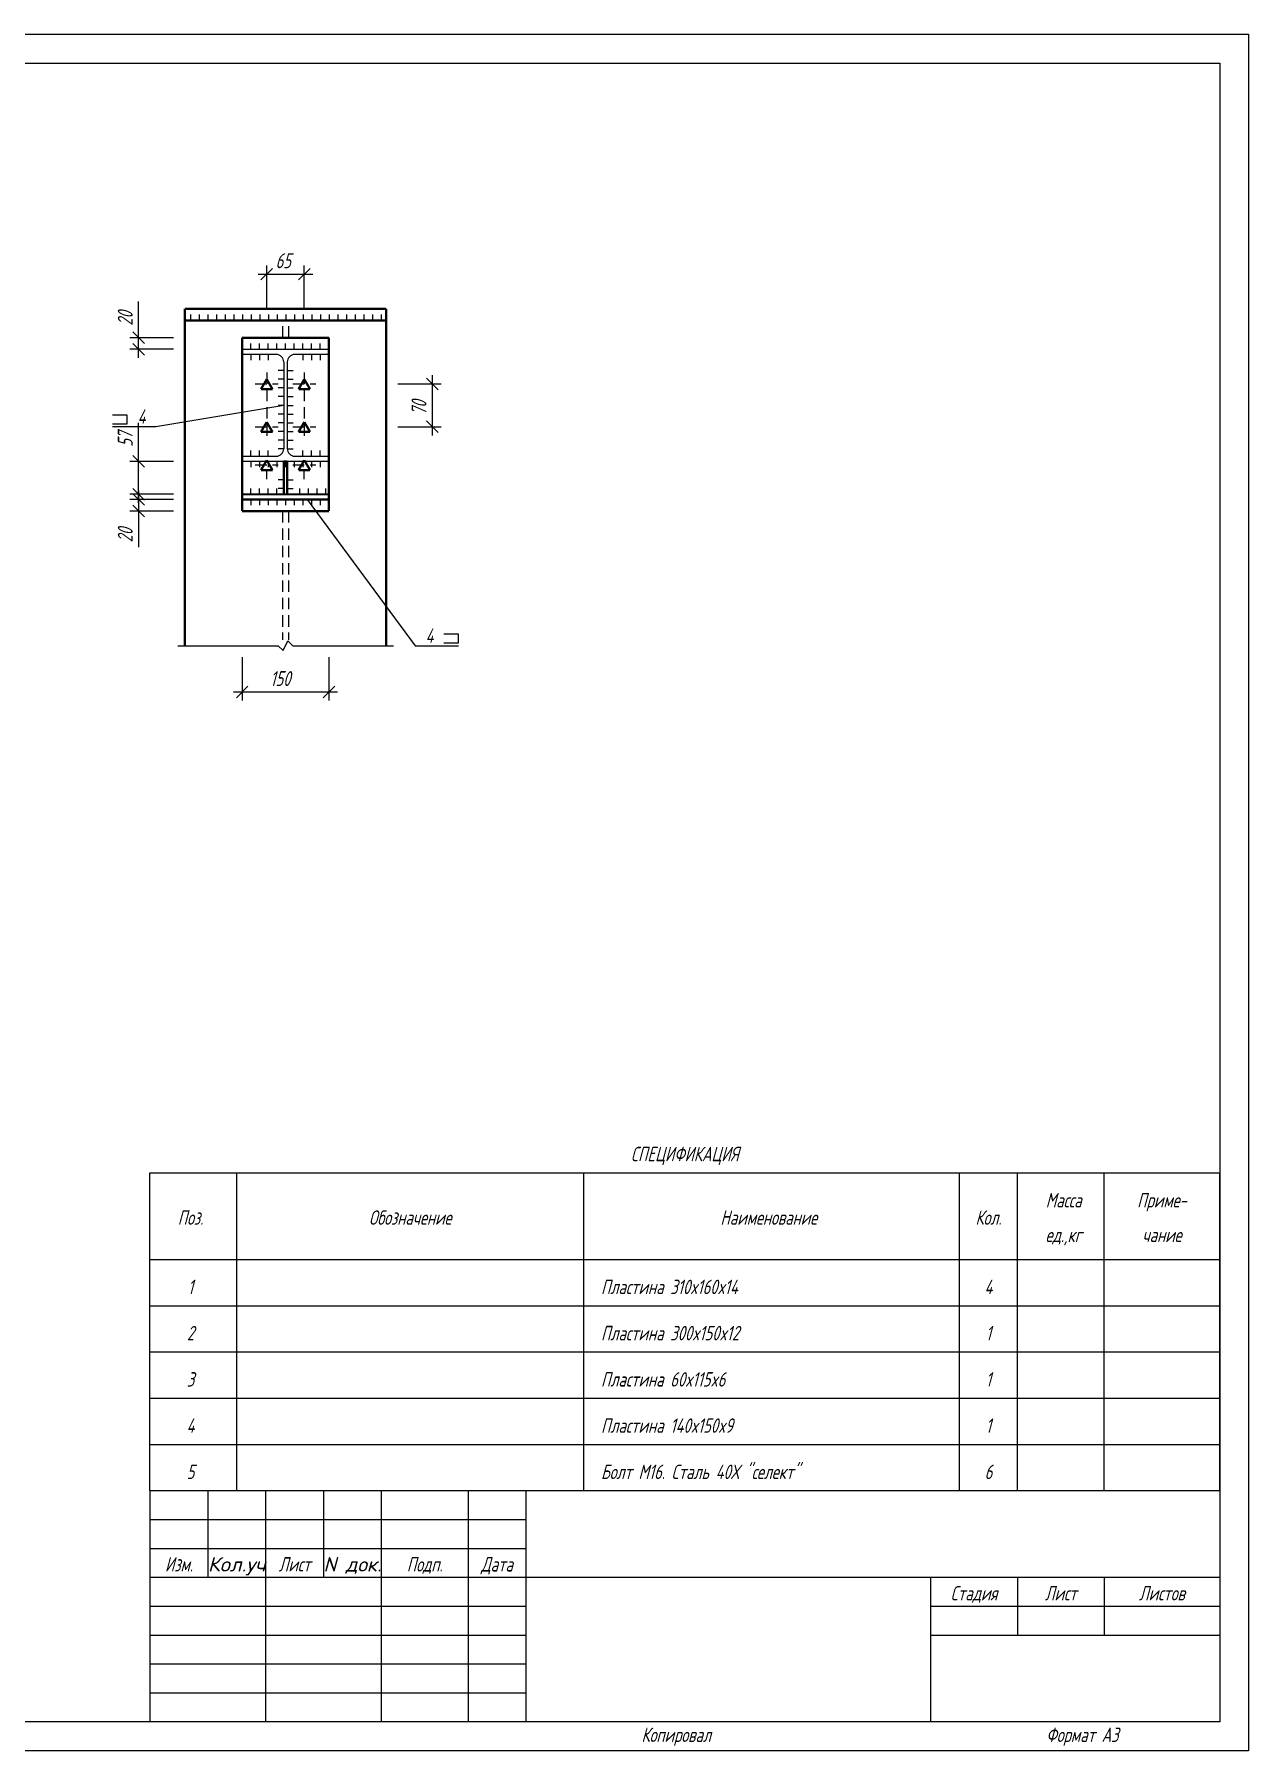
# Model space of a CAD drawing. Extents: x 0 to 420, y 0 to 297.
# Drawn here: x 210 to 420, y 0 to 297 of the extents above; entities that cross this region are included whole.
import ezdxf
from ezdxf.enums import TextEntityAlignment as Align

# ---------------------------------------------------------------- set-up
doc = ezdxf.new("R2010")
doc.units = 0
doc.header["$MEASUREMENT"] = 0
doc.linetypes.add('DASHED', pattern=[3, 2, -1])
doc.layers.get('DEFPOINTS').update_dxf_attribs({"linetype": 'CONTINUOUS'})
for name, color, linetype in [('ВЫНОСКИ', 7, 'CONTINUOUS'), ('ПРОФИЛЬ', 7, 'CONTINUOUS'), ('РАЗМЕРЫ', 7, 'CONTINUOUS'), ('СПЕЦИФИКАЦИЯ', 7, 'CONTINUOUS'), ('УЗЕЛ', 7, 'CONTINUOUS'), ('ШТАМП_РАМКА', 7, 'CONTINUOUS')]:
    doc.layers.add(name, color=color, linetype=linetype)
doc.styles.add('SCADOFFICE', font='RomanS', dxfattribs={"width": 0.7, "oblique": 15, "height": 2.5})
doc.dimstyles.new('SCADOFFICE_DIM', dxfattribs={"dimtxt": 2.5, "dimasz": 2, "dimexe": 1.5, "dimexo": 2, "dimgap": 1, "dimtad": 1, "dimdec": 4, "dimlfac": 10, "dimdsep": 46, "dimtxsty": 'SCADOFFICE', "dimblk": 'OBLIQUE', "dimsah": 1, "dimcen": 2.5, "dimdle": 1.5, "dimclrd": 256, "dimclre": 256, "dimclrt": 256, "dimadec": 0, "dimazin": 0, "dimtfac": 1, "dimtdec": 4, "dimtmove": 2, "dimatfit": 3, "dimldrblk": 'OBLIQUE', "dimfxl": 1, "dimtolj": 1, "dimarcsym": 0})

# ---------------------------------------------------------------- blocks, each defined once
blk = doc.blocks.new('_OBLIQUE')
at = {"layer": 'РАЗМЕРЫ', "color": 0, "linetype": 'ByBlock'}
blk.add_line((-0.5, -0.5), (0.5, 0.5), dxfattribs=at)
blk = doc.blocks.new('*D6')
at = {"layer": 'DEFPOINTS', "color": 0}
for p in [(228.0375, 244.5), (236.0375, 244.5), (236.0375, 242.5)]:
    blk.add_point(p, dxfattribs=at)
at = {"layer": 'РАЗМЕРЫ'}
for p, q in [((228.0375, 244.5), (228.0375, 250.75)), ((234.0375, 244.5), (226.5375, 244.5)), ((228.0375, 241), (228.0375, 246)), ((234.0375, 242.5), (226.5375, 242.5))]:
    blk.add_line(p, q, dxfattribs=at)
at = {"layer": 'РАЗМЕРЫ', "xscale": 2, "yscale": 2, "zscale": 2}
for p, rotation in [((228.0375, 244.5), 90), ((228.0375, 242.5), 270)]:
    blk.add_blockref('_OBLIQUE', p, dxfattribs=dict(at, rotation=rotation))
at = {"layer": 'РАЗМЕРЫ', "style": 'SCADOFFICE', "oblique": 15, "width": 0.676148}
blk.add_text('20', height=2.58819, rotation=90, dxfattribs=at).set_placement((227.015, 246.577))
blk = doc.blocks.new('*D7')
at = {"layer": 'DEFPOINTS', "color": 0}
for p in [(228.0375, 214.5), (236.0375, 216.5), (236.0375, 214.5)]:
    blk.add_point(p, dxfattribs=at)
at = {"layer": 'РАЗМЕРЫ'}
for p, q in [((228.0375, 218), (228.0375, 213)), ((234.0375, 216.5), (226.5375, 216.5)), ((234.0375, 214.5), (226.5375, 214.5)), ((228.0375, 216.5), (228.0375, 208.25))]:
    blk.add_line(p, q, dxfattribs=at)
at = {"layer": 'РАЗМЕРЫ', "xscale": 2, "yscale": 2, "zscale": 2}
for p, rotation in [((228.0375, 216.5), 90), ((228.0375, 214.5), 270)]:
    blk.add_blockref('_OBLIQUE', p, dxfattribs=dict(at, rotation=rotation))
at = {"layer": 'РАЗМЕРЫ', "style": 'SCADOFFICE', "oblique": 15, "width": 0.676148}
blk.add_text('20', height=2.58819, rotation=90, dxfattribs=at).set_placement((227.015, 209.077))
blk = doc.blocks.new('*D8')
at = {"layer": 'DEFPOINTS', "color": 0}
for p in [(228.0375, 223.1), (236.0375, 223.1), (236.0375, 217.4)]:
    blk.add_point(p, dxfattribs=at)
at = {"layer": 'РАЗМЕРЫ'}
for p, q in [((228.0375, 223.1), (228.0375, 229.8)), ((234.0375, 223.1), (226.5375, 223.1)), ((228.0375, 215.9), (228.0375, 224.6)), ((234.0375, 217.4), (226.5375, 217.4))]:
    blk.add_line(p, q, dxfattribs=at)
at = {"layer": 'РАЗМЕРЫ', "xscale": 2, "yscale": 2, "zscale": 2}
for p, rotation in [((228.0375, 223.1), 90), ((228.0375, 217.4), 270)]:
    blk.add_blockref('_OBLIQUE', p, dxfattribs=dict(at, rotation=rotation))
at = {"layer": 'РАЗМЕРЫ', "style": 'SCADOFFICE', "oblique": 15, "width": 0.676148}
blk.add_text('57', height=2.5881905, rotation=90, dxfattribs=at).set_placement((227.015, 225.606875))
blk = doc.blocks.new('*D9')
at = {"layer": 'DEFPOINTS', "color": 0}
for p in [(270.8375, 236.5), (278.8375, 236.5), (270.8375, 229.1)]:
    blk.add_point(p, dxfattribs=at)
at = {"layer": 'РАЗМЕРЫ'}
for p, q in [((278.8375, 227.6), (278.8375, 238)), ((272.8375, 236.5), (280.3375, 236.5)), ((272.8375, 229.1), (280.3375, 229.1))]:
    blk.add_line(p, q, dxfattribs=at)
at = {"layer": 'РАЗМЕРЫ', "xscale": 2, "yscale": 2, "zscale": 2}
for p, rotation in [((278.8375, 236.5), 90), ((278.8375, 229.1), 270)]:
    blk.add_blockref('_OBLIQUE', p, dxfattribs=dict(at, rotation=rotation))
at = {"layer": 'РАЗМЕРЫ', "style": 'SCADOFFICE', "oblique": 15, "width": 0.676148}
blk.add_text('70', height=2.5881905, rotation=90, dxfattribs=at).set_placement((277.815, 231.105125))
blk = doc.blocks.new('*D10')
at = {"layer": 'DEFPOINTS', "color": 0}
for p in [(256.6875, 255.5), (250.1875, 247.5), (256.6875, 247.5)]:
    blk.add_point(p, dxfattribs=at)
at = {"layer": 'РАЗМЕРЫ'}
for p, q in [((248.6875, 255.5), (258.1875, 255.5)), ((250.1875, 249.5), (250.1875, 257)), ((256.6875, 249.5), (256.6875, 257))]:
    blk.add_line(p, q, dxfattribs=at)
at = {"layer": 'РАЗМЕРЫ', "xscale": 2, "yscale": 2, "zscale": 2, "rotation": 180}
blk.add_blockref('_OBLIQUE', (250.1875, 255.5), dxfattribs=at)
at = {"layer": 'РАЗМЕРЫ', "xscale": 2, "yscale": 2, "zscale": 2}
blk.add_blockref('_OBLIQUE', (256.6875, 255.5), dxfattribs=at)
at = {"layer": 'РАЗМЕРЫ', "style": 'SCADOFFICE', "oblique": 15, "width": 0.676148}
blk.add_text('65', height=2.5881905, dxfattribs=at).set_placement((251.711125, 256.5225))
blk = doc.blocks.new('*D11')
at = {"layer": 'DEFPOINTS', "color": 0}
for p in [(245.9375, 191.2), (260.9375, 191.2), (260.9375, 183.2)]:
    blk.add_point(p, dxfattribs=at)
at = {"layer": 'РАЗМЕРЫ'}
for p, q in [((245.9375, 189.2), (245.9375, 181.7)), ((260.9375, 189.2), (260.9375, 181.7)), ((244.4375, 183.2), (262.4375, 183.2))]:
    blk.add_line(p, q, dxfattribs=at)
at = {"layer": 'РАЗМЕРЫ', "xscale": 2, "yscale": 2, "zscale": 2, "rotation": 180}
blk.add_blockref('_OBLIQUE', (245.9375, 183.2), dxfattribs=at)
at = {"layer": 'РАЗМЕРЫ', "xscale": 2, "yscale": 2, "zscale": 2}
blk.add_blockref('_OBLIQUE', (260.9375, 183.2), dxfattribs=at)
at = {"layer": 'РАЗМЕРЫ', "style": 'SCADOFFICE', "oblique": 15, "width": 0.676148}
blk.add_text('150', height=2.58819, dxfattribs=at).set_placement((250.781, 184.2225))

msp = doc.modelspace()

# ---------------------------------------------------------------- linework, layer by layer
at = {"layer": 'ВЫНОСКИ', "linetype": 'Continuous'}
for p, q in [((253.1375, 232.8), (231.0375, 229.1)), ((226.0375, 231.1), (223.5375, 231.1)), ((223.5375, 229.6), (226.0375, 229.6)), ((231.0375, 229.1), (223.5375, 229.1)), ((226.0375, 229.6), (226.0375, 231.1)), ((257.1875, 216.5), (275.8375, 191.2)), ((283.3375, 193.2), (280.8375, 193.2)), ((283.3375, 191.7), (283.3375, 193.2)), ((275.8375, 191.2), (283.3375, 191.2)), ((280.8375, 191.7), (283.3375, 191.7))]:
    msp.add_line(p, q, dxfattribs=at)
at = {"layer": 'ПРОФИЛЬ', "linetype": 'Continuous'}
for p, q in [((245.9375, 242.5), (260.9375, 242.5)), ((245.9375, 241.6), (245.9375, 242.5)), ((251.8375, 241.6), (245.9375, 241.6)), ((260.9375, 241.6), (255.0375, 241.6)), ((260.9375, 242.5), (260.9375, 241.6)), ((253.1375, 240.3), (253.1375, 225.3)), ((253.7375, 240.3), (253.7375, 225.3)), ((245.9375, 223.1), (245.9375, 224)), ((245.9375, 224), (251.8375, 224)), ((260.9375, 223.1), (245.9375, 223.1)), ((255.0375, 224), (260.9375, 224)), ((260.9375, 224), (260.9375, 223.1))]:
    msp.add_line(p, q, dxfattribs=at)
for centre, start, end in [((251.8375, 240.3), 0, 89.9), ((255.0375, 240.3), 90, 179.9), ((251.8375, 225.3), 270, 359.9), ((255.0375, 225.3), 180, 269.9)]:
    msp.add_arc(centre, 1.3, start, end, dxfattribs=at)
at = {"layer": 'СПЕЦИФИКАЦИЯ', "linetype": 'Continuous'}
for p, q in [((230, 100), (415, 100)), ((230, 45), (230, 100)), ((245, 45), (245, 100)), ((305, 45), (305, 100)), ((370, 45), (370, 100)), ((380, 45), (380, 100)), ((395, 45), (395, 100)), ((415, 45), (415, 100)), ((230, 85), (415, 85)), ((230, 77), (415, 77)), ((230, 69), (415, 69)), ((230, 61), (415, 61)), ((230, 53), (415, 53)), ((230, 45), (415, 45))]:
    msp.add_line(p, q, dxfattribs=at)
at = {"layer": 'УЗЕЛ', "linetype": 'Continuous'}
for p, q in [((237.0375, 247.5), (237.0375, 248.5)), ((238.5375, 247.5), (238.5375, 248.5)), ((240.0375, 247.5), (240.0375, 248.5)), ((241.5375, 247.5), (241.5375, 248.5)), ((243.0375, 247.5), (243.0375, 248.5)), ((244.5375, 247.5), (244.5375, 248.5)), ((246.0375, 247.5), (246.0375, 248.5)), ((247.5375, 247.5), (247.5375, 248.5)), ((249.0375, 247.5), (249.0375, 248.5)), ((250.5375, 247.5), (250.5375, 248.5)), ((252.0375, 247.5), (252.0375, 248.5)), ((253.5375, 247.5), (253.5375, 248.5)), ((255.0375, 247.5), (255.0375, 248.5)), ((256.5375, 247.5), (256.5375, 248.5)), ((258.0375, 247.5), (258.0375, 248.5)), ((259.5375, 247.5), (259.5375, 248.5)), ((261.0375, 247.5), (261.0375, 248.5)), ((262.5375, 247.5), (262.5375, 248.5)), ((264.0375, 247.5), (264.0375, 248.5)), ((265.5375, 247.5), (265.5375, 248.5)), ((267.0375, 247.5), (267.0375, 248.5)), ((268.5375, 247.5), (268.5375, 248.5)), ((270.0375, 247.5), (270.0375, 248.5)), ((245.9375, 242.5), (245.9375, 243.5)), ((245.9375, 241.6), (245.9375, 240.6)), ((247.4375, 242.5), (247.4375, 243.5)), ((247.4375, 241.6), (247.4375, 240.6)), ((248.9375, 242.5), (248.9375, 243.5)), ((248.9375, 241.6), (248.9375, 240.6)), ((250.4375, 242.5), (250.4375, 243.5)), ((250.4375, 241.6), (250.4375, 240.6)), ((251.9375, 242.5), (251.9375, 243.5)), ((253.4375, 242.5), (253.4375, 243.5)), ((254.9375, 242.5), (254.9375, 243.5)), ((256.4375, 242.5), (256.4375, 243.5)), ((256.4375, 241.6), (256.4375, 240.6)), ((257.9375, 242.5), (257.9375, 243.5)), ((257.9375, 241.6), (257.9375, 240.6)), ((259.4375, 242.5), (259.4375, 243.5)), ((259.4375, 241.6), (259.4375, 240.6)), ((260.9375, 241.6), (260.9375, 240.6)), ((253.1375, 238.8), (252.1375, 238.8)), ((253.7375, 238.8), (254.7375, 238.8)), ((253.1375, 237.3), (252.1375, 237.3)), ((253.1375, 235.8), (252.1375, 235.8)), ((253.7375, 237.3), (254.7375, 237.3)), ((253.7375, 235.8), (254.7375, 235.8)), ((253.1375, 234.3), (252.1375, 234.3)), ((253.1375, 232.8), (252.1375, 232.8)), ((253.7375, 234.3), (254.7375, 234.3)), ((253.7375, 232.8), (254.7375, 232.8)), ((253.1375, 231.3), (252.1375, 231.3)), ((253.1375, 229.8), (252.1375, 229.8)), ((253.7375, 231.3), (254.7375, 231.3)), ((253.7375, 229.8), (254.7375, 229.8)), ((253.1375, 228.3), (252.1375, 228.3)), ((253.1375, 226.8), (252.1375, 226.8)), ((253.7375, 228.3), (254.7375, 228.3)), ((253.7375, 226.8), (254.7375, 226.8)), ((245.9375, 224), (245.9375, 225)), ((245.9375, 223.1), (245.9375, 222.1)), ((247.4375, 224), (247.4375, 225)), ((247.4375, 223.1), (247.4375, 222.1)), ((248.9375, 224), (248.9375, 225)), ((248.9375, 223.1), (248.9375, 222.1)), ((250.4375, 224), (250.4375, 225)), ((250.4375, 223.1), (250.4375, 222.1)), ((251.9375, 223.1), (251.9375, 222.1)), ((253.1375, 225.3), (252.1375, 225.3)), ((253.4375, 223.1), (253.4375, 222.1)), ((253.7375, 225.3), (254.7375, 225.3)), ((254.9375, 223.1), (254.9375, 222.1)), ((256.4375, 224), (256.4375, 225)), ((256.4375, 223.1), (256.4375, 222.1)), ((257.9375, 224), (257.9375, 225)), ((257.9375, 223.1), (257.9375, 222.1)), ((259.4375, 224), (259.4375, 225)), ((259.4375, 223.1), (259.4375, 222.1)), ((260.9375, 224), (260.9375, 225)), ((253.1375, 219.9), (252.1375, 219.9)), ((253.7375, 219.9), (254.7375, 219.9)), ((247.4375, 217.4), (247.4375, 218.4)), ((248.9375, 217.4), (248.9375, 218.4)), ((250.4375, 217.4), (250.4375, 218.4)), ((251.9375, 217.4), (251.9375, 218.4)), ((253.1375, 218.4), (252.1375, 218.4)), ((253.7375, 218.4), (254.7375, 218.4)), ((255.8875, 217.4), (255.8875, 218.4)), ((257.3875, 217.4), (257.3875, 218.4)), ((258.8875, 217.4), (258.8875, 218.4)), ((260.3875, 217.4), (260.3875, 218.4)), ((247.4375, 216.5), (247.4375, 215.5)), ((248.9375, 216.5), (248.9375, 215.5)), ((250.4375, 216.5), (250.4375, 215.5)), ((251.9375, 216.5), (251.9375, 215.5)), ((253.4375, 216.5), (253.4375, 215.5)), ((254.9375, 216.5), (254.9375, 215.5)), ((256.4375, 216.5), (256.4375, 215.5)), ((257.9375, 216.5), (257.9375, 215.5)), ((259.4375, 216.5), (259.4375, 215.5)), ((234.7875, 191.2), (252.1875, 191.2)), ((252.1875, 191.2), (253.020833, 190.366667)), ((253.020833, 190.366667), (253.854167, 192.033333)), ((253.854167, 192.033333), (254.6875, 191.2)), ((254.6875, 191.2), (272.0875, 191.2))]:
    msp.add_line(p, q, dxfattribs=at)
at = {"layer": 'УЗЕЛ', "linetype": 'DASHED'}
for p, q in [((252.9375, 246.5), (252.9375, 244.5)), ((253.9375, 246.5), (253.9375, 244.5)), ((250.1875, 238.5), (250.1875, 227.1)), ((256.6875, 238.5), (256.6875, 227.1)), ((248.1875, 236.5), (252.1875, 236.5)), ((254.6875, 236.5), (258.6875, 236.5)), ((248.1875, 229.1), (252.1875, 229.1)), ((254.6875, 229.1), (258.6875, 229.1)), ((248.1875, 222.5), (252.1875, 222.5)), ((250.1875, 220), (250.1875, 221.4)), ((254.6875, 222.5), (258.6875, 222.5)), ((256.6875, 220), (256.6875, 221.4)), ((252.9375, 214.5), (252.9375, 192.2)), ((253.9375, 214.5), (253.9375, 192.2))]:
    msp.add_line(p, q, dxfattribs=at)
at = {"layer": 'УЗЕЛ', "linetype": 'Continuous', "const_width": 0.4}
for points in [[(236.0375, 249.5), (270.8375, 249.5)], [(236.0375, 247.5), (236.0375, 249.5)], [(270.8375, 249.5), (270.8375, 247.5)], [(270.8375, 247.5), (236.0375, 247.5)], [(236.0375, 191.2), (236.0375, 247.5)], [(270.8375, 191.2), (270.8375, 247.5)], [(245.9375, 244.5), (260.9375, 244.5)], [(245.9375, 214.5), (245.9375, 244.5)], [(260.9375, 244.5), (260.9375, 214.5)], [(250.1875, 237.3), (249.1875, 235.6)], [(249.1875, 235.6), (251.1875, 235.6)], [(251.1875, 235.6), (250.1875, 237.3)], [(256.6875, 237.3), (255.6875, 235.6)], [(255.6875, 235.6), (257.6875, 235.6)], [(257.6875, 235.6), (256.6875, 237.3)], [(250.1875, 229.9), (249.1875, 228.2)], [(251.1875, 228.2), (250.1875, 229.9)], [(256.6875, 229.9), (255.6875, 228.2)], [(257.6875, 228.2), (256.6875, 229.9)], [(249.1875, 228.2), (251.1875, 228.2)], [(255.6875, 228.2), (257.6875, 228.2)], [(250.1875, 223.3), (249.1875, 221.6)], [(251.1875, 221.6), (250.1875, 223.3)], [(253.1375, 223.1), (253.7375, 223.1)], [(253.1375, 217.4), (253.1375, 223.1)], [(253.7375, 223.1), (253.7375, 217.4)], [(256.6875, 223.3), (255.6875, 221.6)], [(257.6875, 221.6), (256.6875, 223.3)], [(249.1875, 221.6), (251.1875, 221.6)], [(255.6875, 221.6), (257.6875, 221.6)], [(245.9375, 217.4), (260.9375, 217.4)], [(245.9375, 216.5), (245.9375, 217.4)], [(253.7375, 217.4), (253.1375, 217.4)], [(260.9375, 217.4), (260.9375, 216.5)], [(260.9375, 216.5), (245.9375, 216.5)], [(260.9375, 214.5), (245.9375, 214.5)]]:
    msp.add_lwpolyline(points, dxfattribs=at)
at = {"layer": 'ШТАМП_РАМКА', "linetype": 'Continuous'}
for p, q in [((0, 297), (420, 297)), ((420, 297), (420, 0)), ((20, 292), (415, 292)), ((415, 292), (415, 5)), ((230, 45), (415, 45)), ((230, 45), (230, 5)), ((240, 45), (240, 30)), ((250, 45), (250, 5)), ((260, 45), (260, 30)), ((270, 45), (270, 5)), ((285, 45), (285, 5)), ((295, 45), (295, 5)), ((230, 40), (295, 40)), ((230, 35), (295, 35)), ((230, 30), (295, 30)), ((295, 30), (415, 30)), ((365, 30), (365, 5)), ((380, 30), (380, 20)), ((395, 30), (395, 20)), ((230, 25), (295, 25)), ((365, 25), (415, 25)), ((230, 20), (295, 20)), ((365, 20), (415, 20)), ((230, 15), (295, 15)), ((230, 10), (295, 10)), ((415, 5), (20, 5)), ((420, 0), (0, 0))]:
    msp.add_line(p, q, dxfattribs=at)

# ---------------------------------------------------------------- texts
at = {"layer": 'ВЫНОСКИ', "style": 'SCADOFFICE', "oblique": 15, "width": 0.7}
for p in [(228.5375, 229.6), (278.3375, 191.7)]:
    msp.add_text('4', height=2.5, dxfattribs=at).set_placement(p, align=Align.CENTER)
at = {"layer": 'СПЕЦИФИКАЦИЯ', "style": 'SCADOFFICE', "oblique": 15, "width": 0.7}
for s, p in [('СПЕЦИФИКАЦИЯ', (322.5, 102)), ('Масса', (388, 94)), ('Приме-', (405, 94)), ('Поз.', (237, 91)), ('Обозначение', (275, 91)), ('Наименование', (337, 91)), ('Кол.', (375, 91)), ('ед.,кг', (388, 88)), ('чание', (405, 88)), ('1', (237, 79)), ('4', (375, 79)), ('2', (237, 71)), ('1', (375, 71)), ('3', (237, 63)), ('1', (375, 63)), ('4', (237, 55)), ('1', (375, 55)), ('5', (237, 47)), ('6', (375, 47))]:
    msp.add_text(s, height=2.5, dxfattribs=at).set_placement(p, align=Align.CENTER)
for s, p in [('Пластина 310x160x14', (308, 79)), ('Пластина 300x150x12', (308, 71)), ('Пластина 60x115x6', (308, 63)), ('Пластина 140x150x9', (308, 55)), ('Болт M16. Сталь 40Х "селект"', (308, 47))]:
    msp.add_text(s, height=2.5, dxfattribs=at).set_placement(p)
at = {"layer": 'ШТАМП_РАМКА', "style": 'SCADOFFICE', "oblique": 15, "width": 0.7}
for s, p in [('Изм.', (235, 31)), ('Лист', (255, 31)), ('Подп.', (277.5, 31)), ('Дата', (290, 31)), ('Стадия', (372.5, 26)), ('Лист', (387.5, 26)), ('Листов', (405, 26))]:
    msp.add_text(s, height=2.5, dxfattribs=at).set_placement(p, align=Align.CENTER)
at = {"layer": 'ШТАМП_РАМКА', "style": 'SCADOFFICE', "oblique": 15}
for s, width, p, p2 in [('Кол.уч', 0.848485, (240, 31), (250, 31)), ('N док.', 0.815534, (260, 31), (270, 31))]:
    msp.add_text(s, height=2.5, dxfattribs=dict(at, width=width)).set_placement(p, p2, align=Align.FIT)
at = {"layer": 'ШТАМП_РАМКА', "style": 'SCADOFFICE', "oblique": 15, "width": 0.7}
for s, p in [('Копировал', (315, 1.5)), ('Формат А3', (385, 1.5))]:
    msp.add_text(s, height=2.5, dxfattribs=at).set_placement(p)

# ---------------------------------------------------------------- dimensions: what is measured, and where the dimension line sits
at = {"layer": 'РАЗМЕРЫ'}
for base, p1, p2, picture, middle in [((256.6875, 255.5), (250.1875, 247.5), (256.6875, 247.5), '*D10', (253.4375, 255.5)), ((260.9375, 183.2), (245.9375, 191.2), (260.9375, 191.2), '*D11', (253.4375, 183.2))]:
    dim = msp.add_linear_dim(base=base, p1=p1, p2=p2, dimstyle='SCADOFFICE_DIM', dxfattribs=at)
    dim.commit()
    dim.dimension.update_dxf_attribs({"geometry": picture, "text_midpoint": middle})
for base, p1, p2, picture, middle in [((228.0375, 244.5), (236.0375, 242.5), (236.0375, 244.5), '*D6', (228.0375, 248.25)), ((228.0375, 223.1), (236.0375, 217.4), (236.0375, 223.1), '*D8', (228.0375, 227.3)), ((228.0375, 214.5), (236.0375, 216.5), (236.0375, 214.5), '*D7', (228.0375, 210.75))]:
    dim = msp.add_linear_dim(base=base, p1=p1, p2=p2, angle=90, dimstyle='SCADOFFICE_DIM', dxfattribs=at)
    dim.commit()
    dim.dimension.update_dxf_attribs({"geometry": picture, "text_midpoint": middle, "dimtype": 160})
dim = msp.add_linear_dim(base=(278.8375, 236.5), p1=(270.8375, 229.1), p2=(270.8375, 236.5), angle=90, dimstyle='SCADOFFICE_DIM', dxfattribs=at)
dim.commit()
dim.dimension.update_dxf_attribs({"geometry": '*D9', "text_midpoint": (278.8375, 232.8)})

doc.saveas('drawing.dxf')
